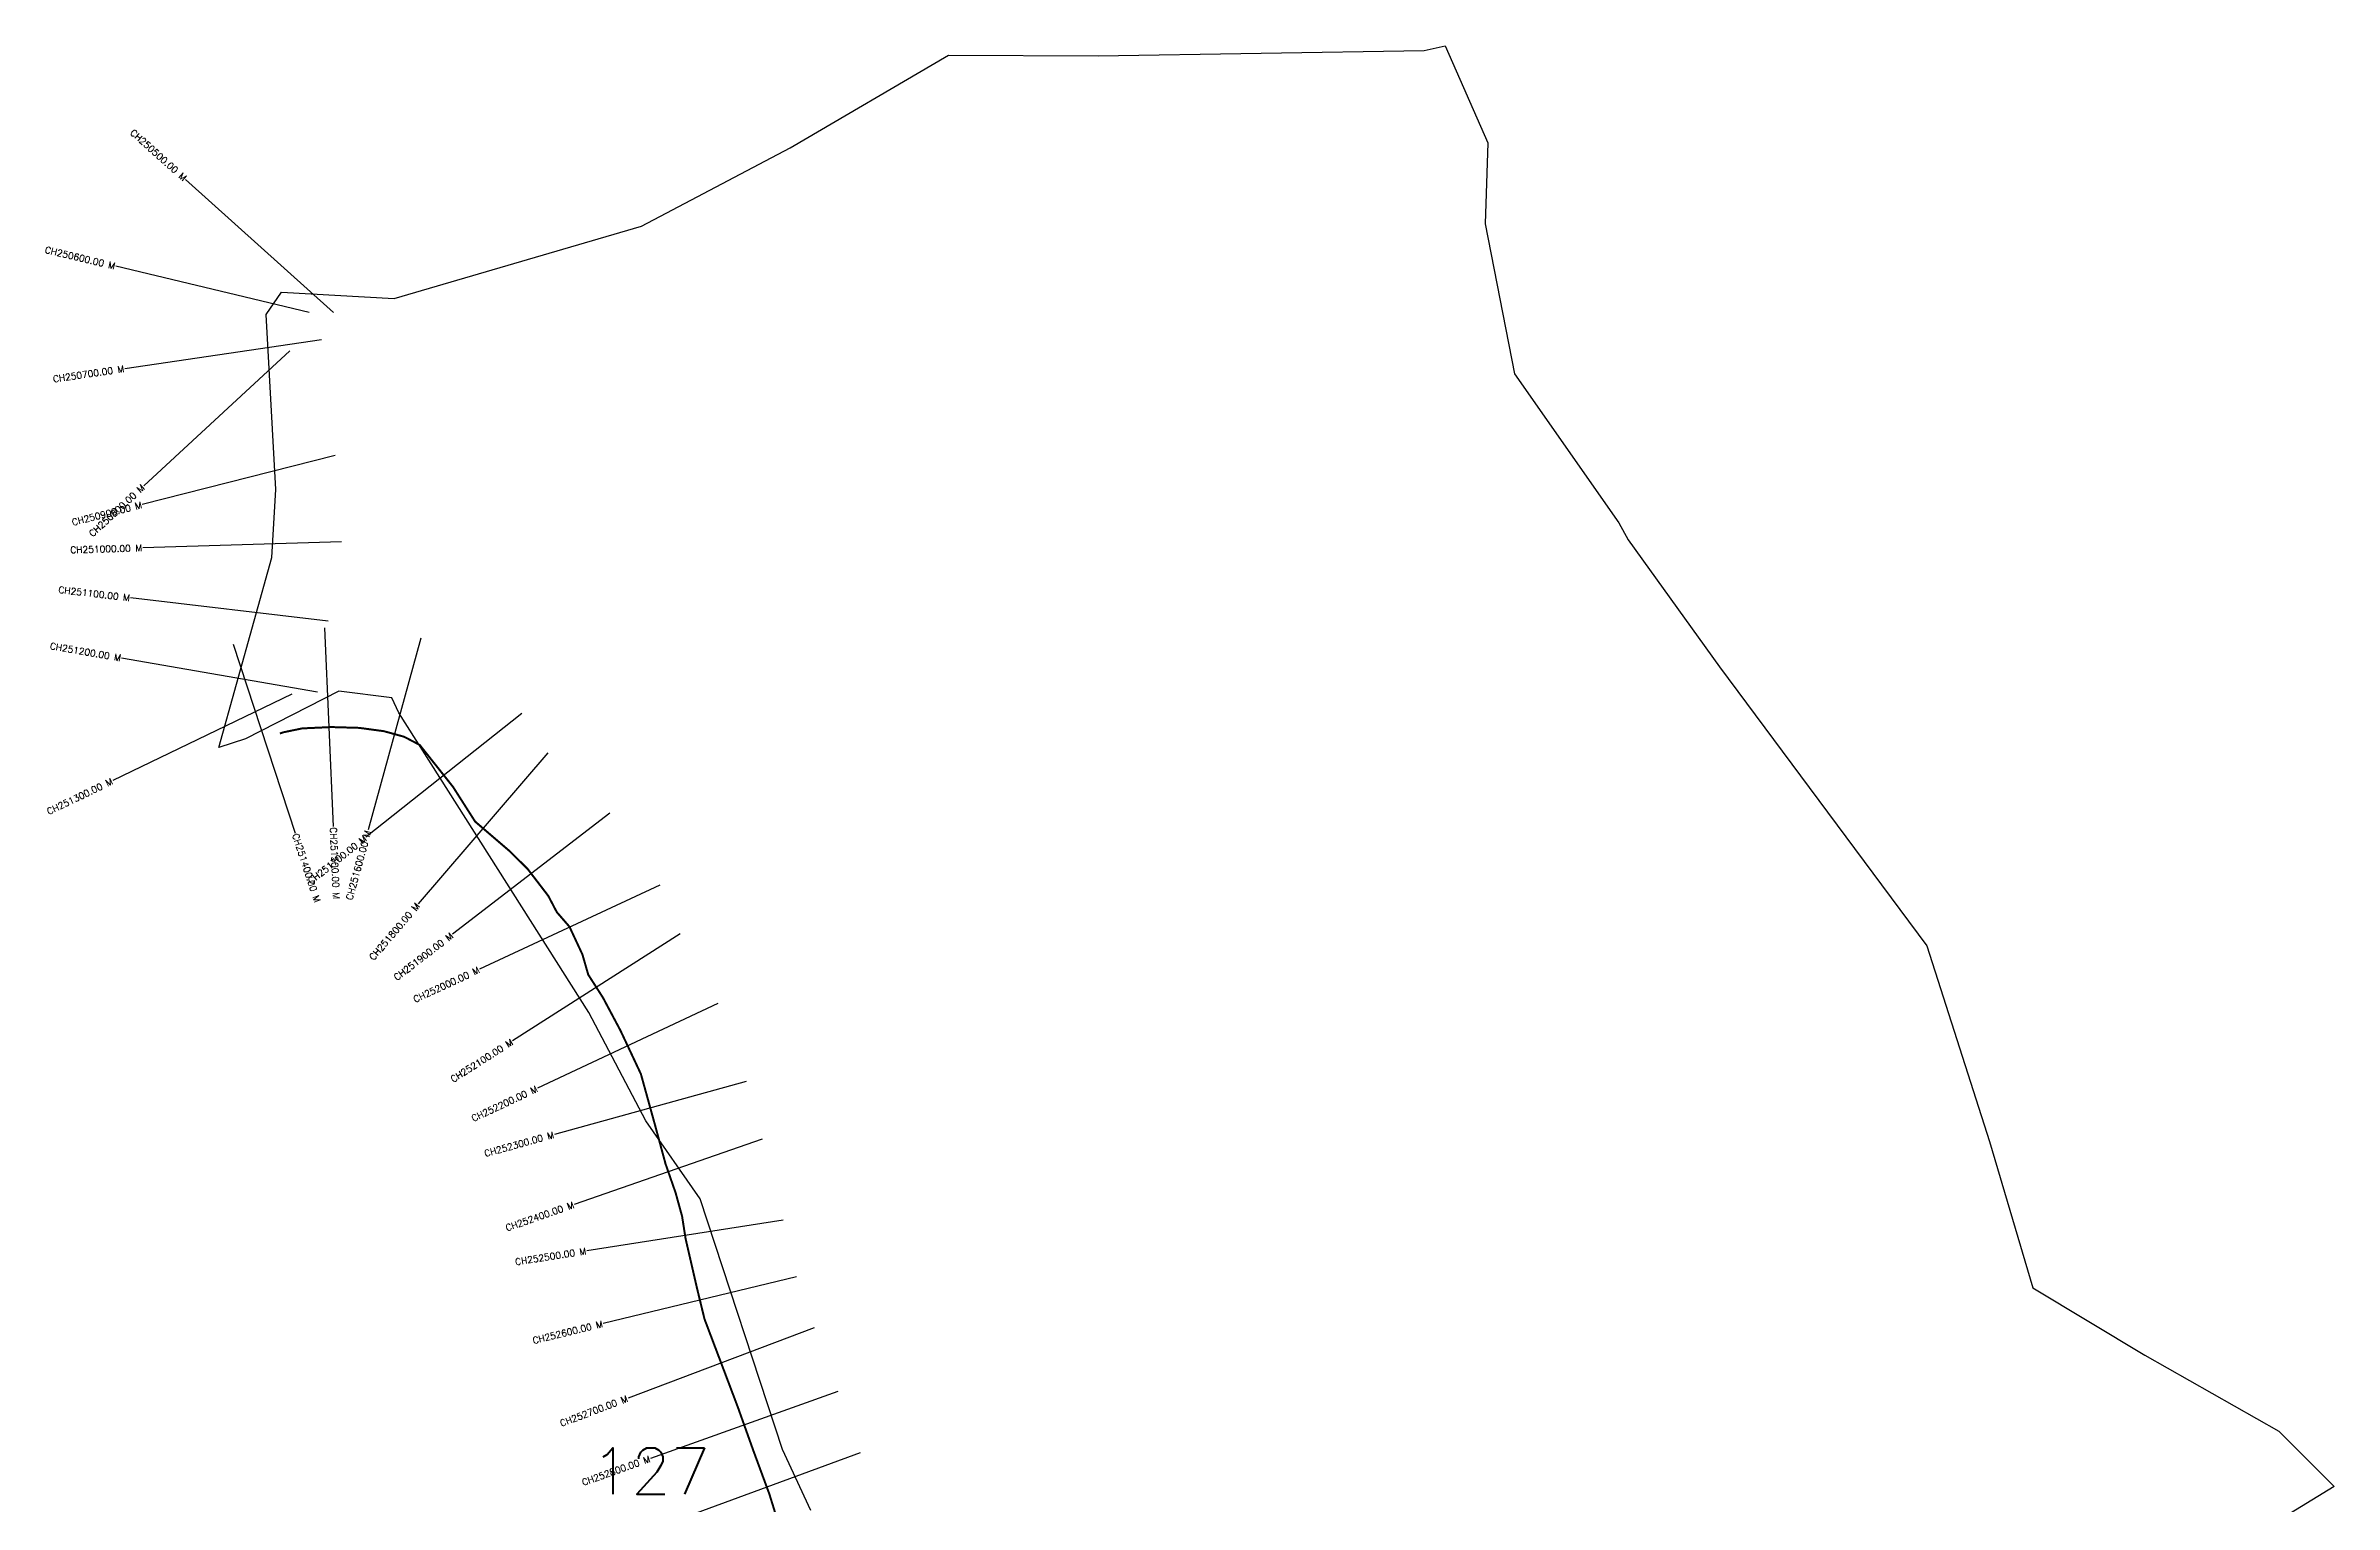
# Model space of a CAD drawing. Header units: metres. Extents: x 277431 to 280884, y 2039042 to 2043152.
# Drawn here: x 277431 to 280884, y 2040951 to 2043152 of the extents above; entities that cross this region are included whole.
import ezdxf
from ezdxf.enums import TextEntityAlignment as Align

# ---------------------------------------------------------------- set-up
doc = ezdxf.new("R2010")
doc.units = ezdxf.units.M
for name, color, linetype in [('CS', 134, 'Continuous'), ('CSMark', 6, 'Continuous'), ('NATURALLY PROTECTED', 3, 'Continuous'), ('village', 3, 'Continuous')]:
    doc.layers.add(name, color=color, linetype=linetype)
doc.styles.get("Standard").update_dxf_attribs({"font": 'simplex.shx'})

msp = doc.modelspace()

# ---------------------------------------------------------------- linework, layer by layer
at = {"color": 6, "flags": 128}
msp.add_lwpolyline([(279510.7, 2043144.9), (279542.6, 2043152.3)], dxfattribs=at)
at = {"layer": 'CS'}
for p, q in [((277865.5, 2042749.7), (277642.3, 2042950.3)), ((277828.7, 2042750), (277536.8, 2042819.5)), ((277847.4, 2042708.3), (277550.6, 2042665)), ((277799.4, 2042692), (277579.1, 2042488.4)), ((277867.7, 2042533.8), (277577, 2042459.9)), ((277877.6, 2042403.5), (277577.7, 2042394.6)), ((277857.2, 2042284), (277559.2, 2042319)), ((277852, 2042273.8), (277865, 2041974.1)), ((277714, 2042249.2), (277807.4, 2041964.1)), ((277997.3, 2042258.2), (277917.8, 2041968.9)), ((277841.3, 2042177), (277545.7, 2042228.2)), ((277802.7, 2042173.8), (277532.5, 2042043.5)), ((278149.3, 2042144.7), (277914.4, 2041958.2)), ((278188.5, 2042085.3), (277993.3, 2041857.6)), ((278282.5, 2041994.5), (278044.8, 2041811.6)), ((278357.7, 2041885.6), (278085.8, 2041758.8)), ((278388.5, 2041812), (278135.6, 2041650.6)), ((278445, 2041706.9), (278173.4, 2041579.5)), ((278487.8, 2041589.6), (278198.7, 2041509.6)), ((278512, 2041502.6), (278228.7, 2041404)), ((278544, 2041379.9), (278247.6, 2041333.9)), ((278563.9, 2041294.8), (278272.4, 2041224.1)), ((278590.4, 2041217.9), (278309.8, 2041111.7)), ((278626.2, 2041121.5), (278343.7, 2041020.7)), ((278659.9, 2041029.1), (278378.4, 2040925.2))]:
    msp.add_line(p, q, dxfattribs=at)
at = {"layer": 'NATURALLY PROTECTED', "const_width": 3, "flags": 128}
msp.add_lwpolyline([(277784.5, 2042114.5), (277790.7, 2042116.5), (277818.3, 2042122.2), (277862.4, 2042124.2), (277904.1, 2042123), (277941.3, 2042118), (277971.9, 2042109.6), (277995.5, 2042097.2), (278045.7, 2042034), (278079, 2041981.7), (278130.6, 2041937.4), (278158.1, 2041910.3), (278189.4, 2041869.5), (278202.3, 2041844.9), (278221.4, 2041822.9), (278240.9, 2041781.1), (278249.7, 2041750.6), (278271.9, 2041715.9), (278298.3, 2041666.3), (278329.1, 2041600.8), (278350.1, 2041524.9), (278366.3, 2041465.1), (278381.6, 2041421.1), (278391.3, 2041385.9), (278396.5, 2041352.5), (278414.1, 2041276.1), (278425.1, 2041230.9), (278475.2, 2041098.5), (278498.8, 2041032.3), (278523, 2040966.6), (278544.7, 2040896.5)], dxfattribs=at)
at = {"layer": 'village', "color": 6}
for points in [[(278585.6, 2040942.2, 0), (278542.9, 2041034.3, 0), (278418.5, 2041412.5, 0), (278336.8, 2041530.1, 0), (278250.4, 2041693.4, 0), (277964.2, 2042145.8, 0), (277953.6, 2042168.1, 0), (277873.3, 2042178.2, 0), (277732.6, 2042106.5, 0), (277692.2, 2042093.2, 0), (277772.6, 2042379.9, 0), (277778.6, 2042482.8, 0), (277763.8, 2042747, 0), (277787.1, 2042780.6, 0), (277957.1, 2042770.8, 0), (278329.9, 2042880.2, 0), (278554.4, 2042998.1, 0), (278793.4, 2043138, 0), (279018.9, 2043137, 0), (279510.7, 2043144.9, 0)], [(279542.6, 2043152.3, 0), (279607, 2043005.8, 0), (279603, 2042883.5, 0), (279647.2, 2042657, 0), (279804.6, 2042432.4, 0), (279818.3, 2042406.5, 0), (279956.2, 2042215.1, 0), (280269, 2041794.1, 0), (280363.7, 2041498.8, 0), (280428.8, 2041277.9, 0), (280598.1, 2041176.6, 0), (280800.3, 2041061.6, 0), (280883.6, 2040978.2, 0)], [(280883.6, 2040978.2, 0), (280455.4, 2040716.4, 0)]]:
    msp.add_polyline3d(points, dxfattribs=at)

# ---------------------------------------------------------------- texts
at = {"insert": (278254, 2041036.5), "char_height": 70, "attachment_point": 1}
msp.add_mtext_dynamic_manual_height_columns('127', width=214.982, gutter_width=1, heights=[0], dxfattribs=at)
at = {"layer": 'CSMark'}
for s, rotation, p in [('CH250500.00 M', 318.0529, (277641.6, 2042951)), ('CH250600.00 M', 346.615, (277535.9, 2042819.7)), ('CH250700.00 M', 8.2891, (277549.6, 2042664.9)), ('CH250800.00 M', 42.7587, (277578.4, 2042487.7)), ('CH250900.00 M', 14.272, (277576, 2042459.6)), ('CH251000.00 M', 1.6951, (277576.7, 2042394.6)), ('CH251100.00 M', 353.3131, (277558.3, 2042319.1)), ('CH251200.00 M', 350.182, (277544.7, 2042228.4)), ('CH251300.00 M', 25.7372, (277531.6, 2042043.1)), ('CH251700.00 M', 38.4385, (277913.6, 2041957.6)), ('CH251600.00 M', 74.6326, (277917.5, 2041968)), ('CH251800.00 M', 49.4009, (277992.7, 2041856.8)), ('CH251900.00 M', 37.5826, (278044, 2041811)), ('CH252000.00 M', 24.9877, (278084.9, 2041758.4)), ('CH252100.00 M', 32.554, (278134.8, 2041650)), ('CH252200.00 M', 25.1432, (278172.5, 2041579)), ('CH252300.00 M', 15.4605, (278197.7, 2041509.3)), ('CH252400.00 M', 19.1921, (278227.8, 2041403.7)), ('CH252500.00 M', 8.831, (278246.6, 2041333.7)), ('CH252600.00 M', 13.6451, (278271.4, 2041223.8)), ('CH252700.00 M', 20.7315, (278308.9, 2041111.4)), ('CH252800.00 M', 19.6407, (278342.7, 2041020.4))]:
    msp.add_text(s, height=10, rotation=rotation, dxfattribs=at).set_placement(p, align=Align.MIDDLE_RIGHT)
for s, rotation, p in [('CH251400.00 M', 288.1278, (277807.7, 2041963.2)), ('CH251500.00 M', 272.4881, (277865.1, 2041973.1))]:
    msp.add_text(s, height=10, rotation=rotation, dxfattribs=at).set_placement(p, align=Align.MIDDLE_LEFT)

doc.saveas('drawing.dxf')
